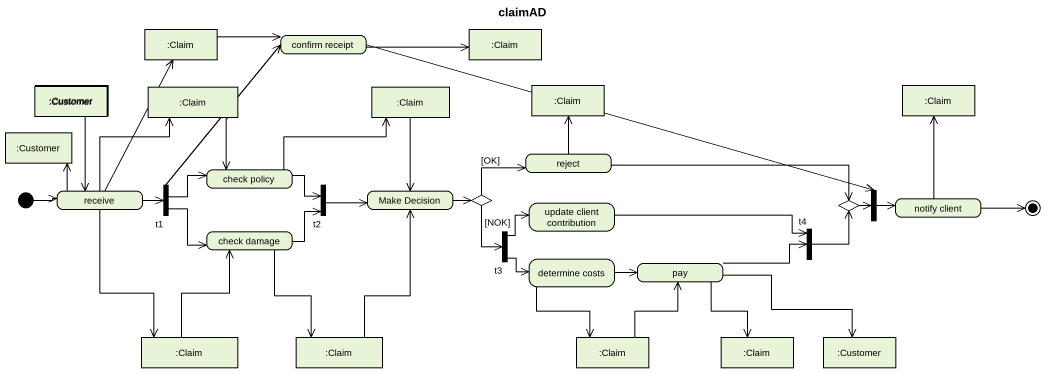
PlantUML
@startuml
title claimAD
hide empty description
state ":Claim" as Claim <<object>>
state "confirm receipt" as confirm_receipt
state ":Claim" as Claim_2 <<object>>
state ":Customer" as Customer <<object>>
state ":Customer" as Customer_2 <<object>>
state ":Claim" as Claim_3 <<object>>
state ":Claim" as Claim_4 <<object>>
state ":Claim" as Claim_5 <<object>>
state ":Claim" as Claim_6 <<object>>
state ":Customer" as Customer_3 <<object>>
state reject
state receive
state t1 <<fork>>
state "check policy" as check_policy
state t2 <<join>>
state "Make Decision" as Make_Decision
state fork1 <<join>>
state "check damage" as check_damage
state choice1 <<choice>>
state t3 <<fork>>
state "update client contribution" as update_client_contribution
state t4 <<join>>
state choice2 <<choice>>
state "notify client" as notify_client
state "determine costs" as determine_costs
state pay
state ":Claim" as Claim_7 <<object>>
state ":Claim" as Claim_8 <<object>>
state ":Claim" as Claim_9 <<object>>
state ":Claim" as Claim_10 <<object>>
state ":Customer" as Customer_4 <<object>>
[*] -right-> receive
Claim -right-> confirm_receipt
confirm_receipt -right-> Claim_2
confirm_receipt -right-> fork1
Customer --> receive
Claim_3 --> check_policy
Claim_4 --> Make_Decision
reject -up-> Claim_5
reject -right-> choice2
receive -up-> Claim
receive -up-> Claim_3
receive -up-> Customer_3
receive -right-> t1
receive --> Claim_7
t1 -up-> confirm_receipt
t1 -right-> check_policy
t1 -right-> check_damage
check_policy -right-> Claim_4
check_policy -right-> t2
t2 -right-> Make_Decision
Make_Decision -right-> choice1
fork1 -right-> notify_client
check_damage -right-> t2
check_damage --> Claim_8
choice1 -right-> reject : [OK]
choice1 --> t3 : [NOK]
t3 -right-> update_client_contribution
t3 -right-> determine_costs
update_client_contribution -right-> t4
t4 -up-> choice2
choice2 -right-> fork1
notify_client -up-> Claim_6
determine_costs -right-> pay
determine_costs --> Claim_9
pay -right-> t4
pay --> Claim_10
pay -right-> Customer_4
Claim_7 -up-> check_damage
Claim_8 -up-> Make_Decision
Claim_9 -up-> pay
notify_client -right-> [*]
@enduml
